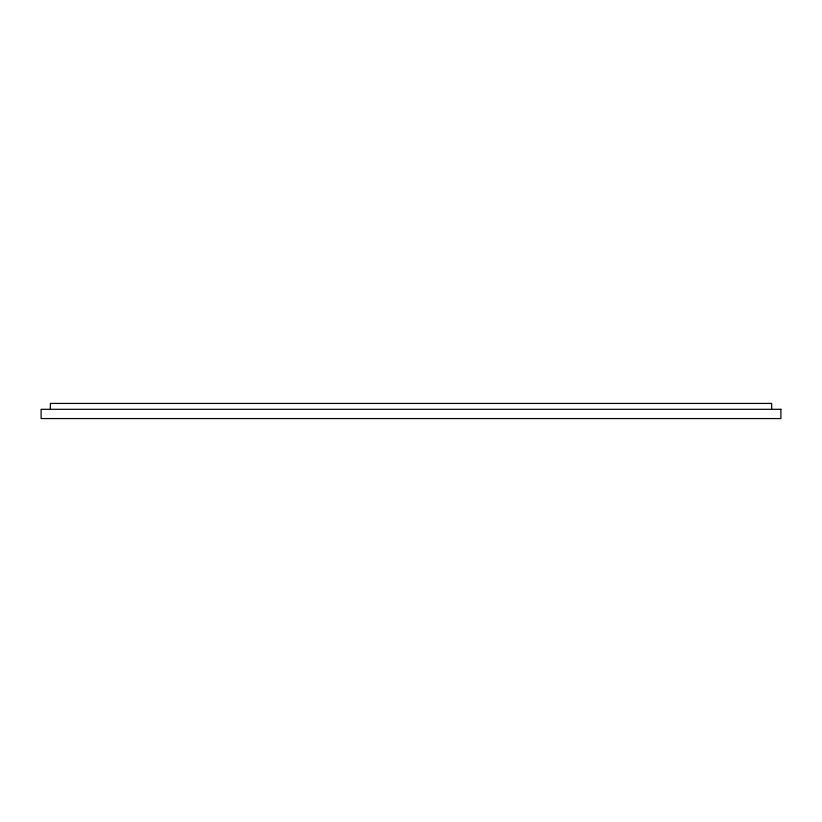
<?xml version="1.0" encoding="UTF-8"?>
<svg xmlns="http://www.w3.org/2000/svg" width="822" height="822" viewBox="0 0 822 822"><rect width="100%" height="100%" fill="white"/><g stroke="black" fill="none" stroke-linecap="round" stroke-linejoin="round"><path stroke-width="1.23" d="M771.642 409.305L771.642 403.438L50.358 403.438L50.358 409.305M780.9 409.305L41.1 409.305L41.1 418.562L780.9 418.562L780.9 409.305"/></g></svg>
